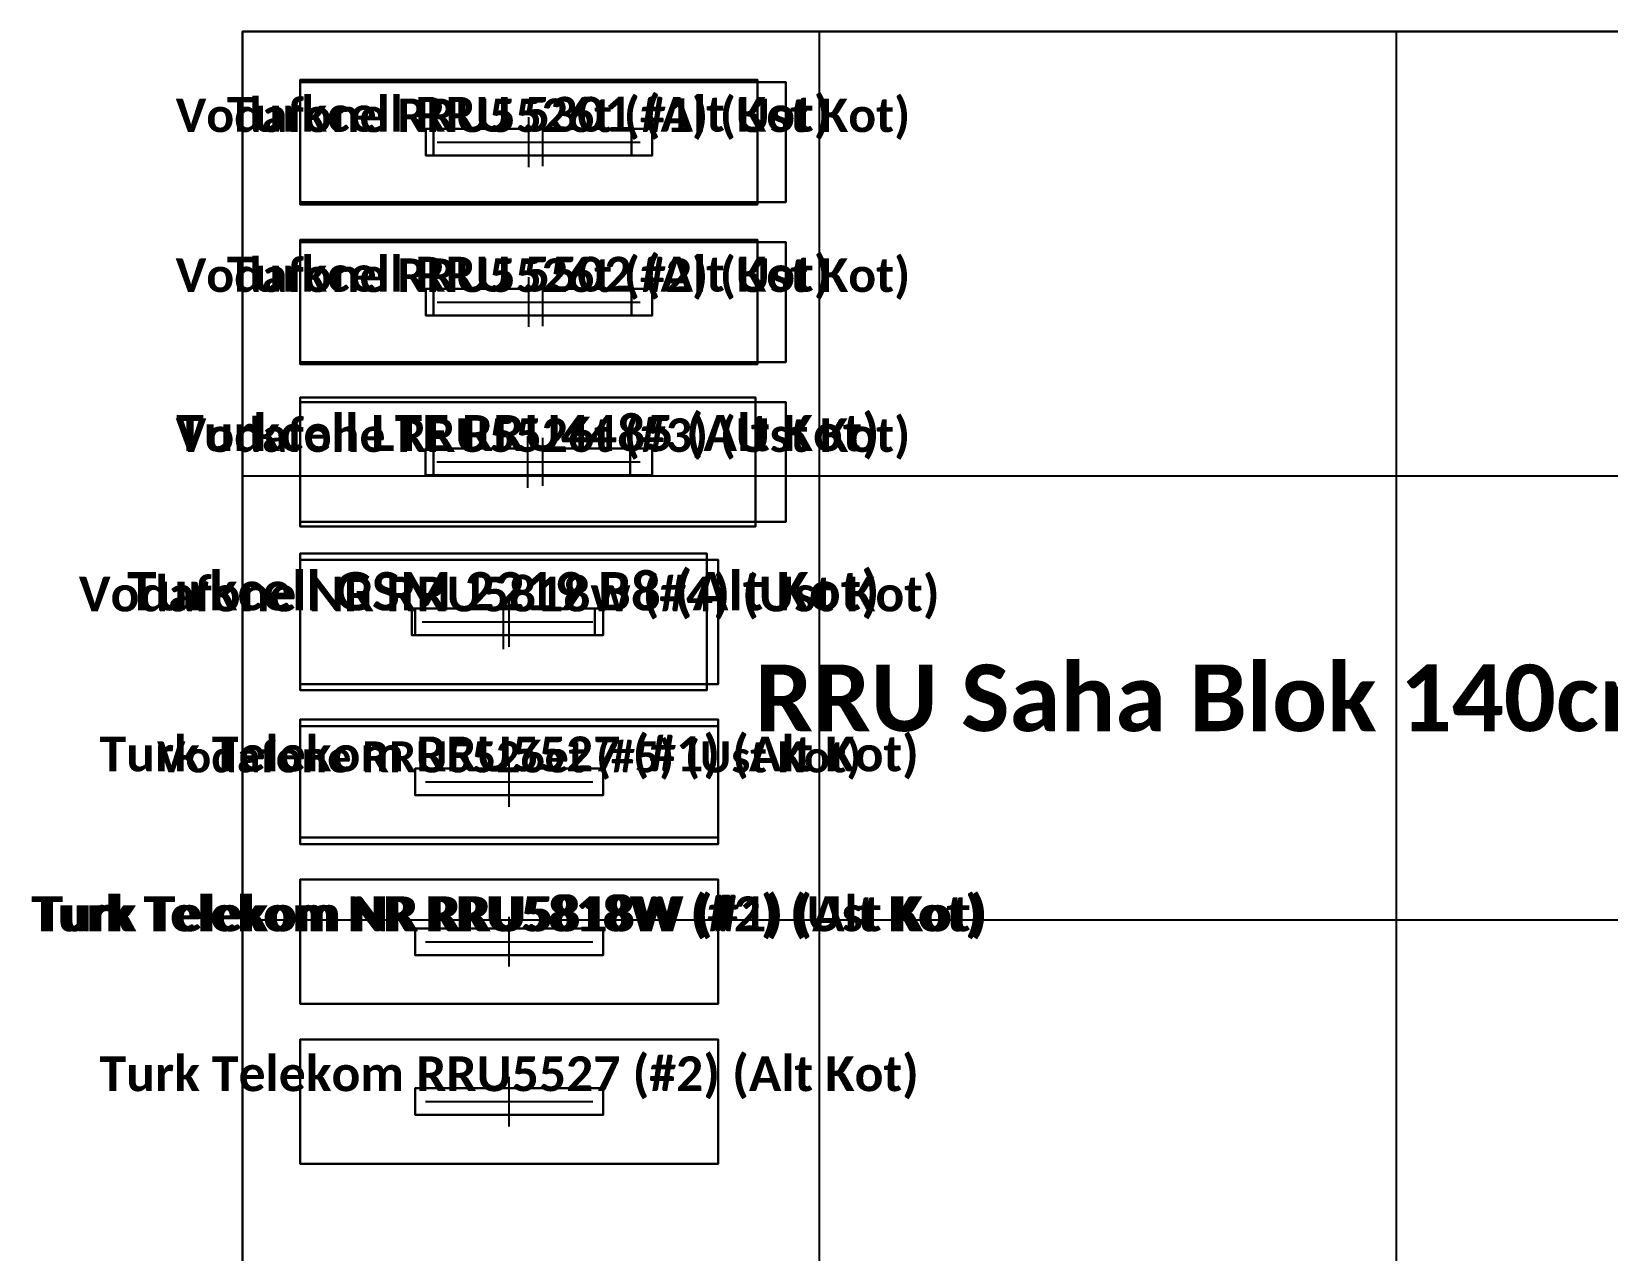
# Model space of a CAD drawing. Header units: millimetres. Extents: x -2250 to 1300, y -700 to 2100.
# Drawn here: x -2250 to -475, y 728 to 2100 of the extents above; entities that cross this region are included whole.
import ezdxf
from ezdxf.enums import TextEntityAlignment as Align

# ---------------------------------------------------------------- set-up
doc = ezdxf.new("R2010")
doc.units = ezdxf.units.MM
for name, color, linetype in [('BLOK_OZEL_PLATFORM', 140, 'CONTINUOUS'), ('EKP_TURK_TELEKOM_RRU', 4, 'CONTINUOUS'), ('EKP_TURKCELL_RRU', 5, 'CONTINUOUS'), ('EKP_VODAFONE_RRU', 1, 'CONTINUOUS')]:
    doc.layers.add(name, color=color, linetype=linetype)
doc.styles.get("Standard").update_dxf_attribs({"font": 'calibrib.ttf'})

msp = doc.modelspace()

# ---------------------------------------------------------------- linework, layer by layer
at = {"layer": 'BLOK_OZEL_PLATFORM'}
for p, q in [((587.5, 2100, -688), (-2012.5, 2100, -688)), ((-2012.5, 2100, -688), (-2012.5, 600, -688)), ((587.5, 2100, 1216), (-2012.5, 2100, 1216)), ((-2012.5, 2100, 1216), (-2012.5, 600, 1216)), ((-2012.5, 2100, -688), (-2012.5, 2100, 1216)), ((-1362.5, 600, 1216), (-1362.5, 2100, 1216)), ((-712.5, 600, 1216), (-712.5, 2100, 1216)), ((-2012.5, 1600, 1216), (587.5, 1600, 1216)), ((-2012.5, 1100, 1216), (587.5, 1100, 1216))]:
    msp.add_line(p, q, dxfattribs=at)
for points in [[(-2012.5, 600, -688), (587.5, 600, -688), (587.5, 2100, -688), (-2012.5, 2100, -688)], [(-2012.5, 600, 1216), (587.5, 600, 1216), (587.5, 2100, 1216), (-2012.5, 2100, 1216)], [(-2012.5, 2100, -688), (587.5, 2100, -688), (587.5, 2100, 1216), (-2012.5, 2100, 1216)], [(-2012.5, 600, -688), (-2012.5, 2100, -688), (-2012.5, 2100, 1216), (-2012.5, 600, 1216)]]:
    msp.add_3dface(points, dxfattribs=at)
at = {"layer": 'EKP_TURK_TELEKOM_RRU'}
for p, q in [((-1476.5, 1325.5, 510), (-1947.5, 1325.5, 510)), ((-1947.5, 1325.5, 510), (-1947.5, 1185.5, 510)), ((-1476.5, 1325.5, 1020), (-1947.5, 1325.5, 1020)), ((-1947.5, 1325.5, 1020), (-1947.5, 1185.5, 1020)), ((-1947.5, 1325.5, 510), (-1947.5, 1325.5, 1020)), ((-1476.5, 1185.5, 510), (-1476.5, 1325.5, 510)), ((-1476.5, 1185.5, 1020), (-1476.5, 1325.5, 1020)), ((-1476.5, 1325.5, 510), (-1476.5, 1325.5, 1020)), ((-1712, 1227.5, 1020), (-1712, 1283.5, 1020)), ((-1606, 1270.5, 1020), (-1818, 1270.5, 1020)), ((-1818, 1270.5, 1020), (-1818, 1240.5, 1020)), ((-1606, 1270.5, 1050), (-1818, 1270.5, 1050)), ((-1818, 1270.5, 1050), (-1818, 1240.5, 1050)), ((-1818, 1270.5, 1020), (-1818, 1270.5, 1050)), ((-1606, 1240.5, 1020), (-1606, 1270.5, 1020)), ((-1606, 1240.5, 1050), (-1606, 1270.5, 1050)), ((-1606, 1270.5, 1020), (-1606, 1270.5, 1050)), ((-1806.2, 1255.5, 1020), (-1617.8, 1255.5, 1020)), ((-1818, 1240.5, 1020), (-1606, 1240.5, 1020)), ((-1818, 1240.5, 1050), (-1606, 1240.5, 1050)), ((-1818, 1240.5, 1020), (-1818, 1240.5, 1050)), ((-1606, 1240.5, 1020), (-1606, 1240.5, 1050)), ((-1947.5, 1185.5, 510), (-1476.5, 1185.5, 510)), ((-1947.5, 1185.5, 1020), (-1476.5, 1185.5, 1020)), ((-1947.5, 1185.5, 510), (-1947.5, 1185.5, 1020)), ((-1476.5, 1185.5, 510), (-1476.5, 1185.5, 1020)), ((-1476.5, 1145.5, 510), (-1947.5, 1145.5, 510)), ((-1947.5, 1145.5, 510), (-1947.5, 1005.5, 510)), ((-1476.5, 1145.5, 1020), (-1947.5, 1145.5, 1020)), ((-1947.5, 1145.5, 1020), (-1947.5, 1005.5, 1020)), ((-1947.5, 1145.5, 510), (-1947.5, 1145.5, 1020)), ((-1476.5, 1145.5, 1210), (-1947.5, 1145.5, 1210)), ((-1947.5, 1145.5, 1210), (-1947.5, 1005.5, 1210)), ((-1476.5, 1145.5, 1720), (-1947.5, 1145.5, 1720)), ((-1947.5, 1145.5, 1720), (-1947.5, 1005.5, 1720)), ((-1947.5, 1145.5, 1210), (-1947.5, 1145.5, 1720)), ((-1476.5, 1005.5, 510), (-1476.5, 1145.5, 510)), ((-1476.5, 1005.5, 1020), (-1476.5, 1145.5, 1020)), ((-1476.5, 1145.5, 510), (-1476.5, 1145.5, 1020)), ((-1476.5, 1005.5, 1210), (-1476.5, 1145.5, 1210)), ((-1476.5, 1005.5, 1720), (-1476.5, 1145.5, 1720)), ((-1476.5, 1145.5, 1210), (-1476.5, 1145.5, 1720)), ((-1712, 1047.5, 1020), (-1712, 1103.5, 1020)), ((-1712, 1047.5, 1720), (-1712, 1103.5, 1720)), ((-1606, 1090.5, 1020), (-1818, 1090.5, 1020)), ((-1818, 1090.5, 1020), (-1818, 1060.5, 1020)), ((-1606, 1090.5, 1050), (-1818, 1090.5, 1050)), ((-1818, 1090.5, 1050), (-1818, 1060.5, 1050)), ((-1818, 1090.5, 1020), (-1818, 1090.5, 1050)), ((-1606, 1090.5, 1720), (-1818, 1090.5, 1720)), ((-1818, 1090.5, 1720), (-1818, 1060.5, 1720)), ((-1606, 1090.5, 1750), (-1818, 1090.5, 1750)), ((-1818, 1090.5, 1750), (-1818, 1060.5, 1750)), ((-1818, 1090.5, 1720), (-1818, 1090.5, 1750)), ((-1606, 1060.5, 1020), (-1606, 1090.5, 1020)), ((-1606, 1060.5, 1050), (-1606, 1090.5, 1050)), ((-1606, 1090.5, 1020), (-1606, 1090.5, 1050)), ((-1606, 1060.5, 1720), (-1606, 1090.5, 1720)), ((-1606, 1060.5, 1750), (-1606, 1090.5, 1750)), ((-1606, 1090.5, 1720), (-1606, 1090.5, 1750)), ((-1806.2, 1075.5, 1020), (-1617.8, 1075.5, 1020)), ((-1806.2, 1075.5, 1720), (-1617.8, 1075.5, 1720)), ((-1818, 1060.5, 1020), (-1606, 1060.5, 1020)), ((-1818, 1060.5, 1050), (-1606, 1060.5, 1050)), ((-1818, 1060.5, 1020), (-1818, 1060.5, 1050)), ((-1818, 1060.5, 1720), (-1606, 1060.5, 1720)), ((-1818, 1060.5, 1750), (-1606, 1060.5, 1750)), ((-1818, 1060.5, 1720), (-1818, 1060.5, 1750)), ((-1606, 1060.5, 1020), (-1606, 1060.5, 1050)), ((-1606, 1060.5, 1720), (-1606, 1060.5, 1750)), ((-1947.5, 1005.5, 510), (-1476.5, 1005.5, 510)), ((-1947.5, 1005.5, 1020), (-1476.5, 1005.5, 1020)), ((-1947.5, 1005.5, 510), (-1947.5, 1005.5, 1020)), ((-1947.5, 1005.5, 1210), (-1476.5, 1005.5, 1210)), ((-1947.5, 1005.5, 1720), (-1476.5, 1005.5, 1720)), ((-1947.5, 1005.5, 1210), (-1947.5, 1005.5, 1720)), ((-1476.5, 1005.5, 510), (-1476.5, 1005.5, 1020)), ((-1476.5, 1005.5, 1210), (-1476.5, 1005.5, 1720)), ((-1476.5, 965.5, 510), (-1947.5, 965.5, 510)), ((-1947.5, 965.5, 510), (-1947.5, 825.5, 510)), ((-1476.5, 965.5, 1020), (-1947.5, 965.5, 1020)), ((-1947.5, 965.5, 1020), (-1947.5, 825.5, 1020)), ((-1947.5, 965.5, 510), (-1947.5, 965.5, 1020)), ((-1476.5, 825.5, 510), (-1476.5, 965.5, 510)), ((-1476.5, 825.5, 1020), (-1476.5, 965.5, 1020)), ((-1476.5, 965.5, 510), (-1476.5, 965.5, 1020)), ((-1712, 867.5, 1020), (-1712, 923.5, 1020)), ((-1606, 910.5, 1020), (-1818, 910.5, 1020)), ((-1818, 910.5, 1020), (-1818, 880.5, 1020)), ((-1606, 910.5, 1050), (-1818, 910.5, 1050)), ((-1818, 910.5, 1050), (-1818, 880.5, 1050)), ((-1818, 910.5, 1020), (-1818, 910.5, 1050)), ((-1606, 880.5, 1020), (-1606, 910.5, 1020)), ((-1606, 880.5, 1050), (-1606, 910.5, 1050)), ((-1606, 910.5, 1020), (-1606, 910.5, 1050)), ((-1806.2, 895.5, 1020), (-1617.8, 895.5, 1020)), ((-1818, 880.5, 1020), (-1606, 880.5, 1020)), ((-1818, 880.5, 1050), (-1606, 880.5, 1050)), ((-1818, 880.5, 1020), (-1818, 880.5, 1050)), ((-1606, 880.5, 1020), (-1606, 880.5, 1050)), ((-1947.5, 825.5, 510), (-1476.5, 825.5, 510)), ((-1947.5, 825.5, 1020), (-1476.5, 825.5, 1020)), ((-1947.5, 825.5, 510), (-1947.5, 825.5, 1020)), ((-1476.5, 825.5, 510), (-1476.5, 825.5, 1020))]:
    msp.add_line(p, q, dxfattribs=at)
for points in [[(-1947.5, 1185.5, 510), (-1476.5, 1185.5, 510), (-1476.5, 1325.5, 510), (-1947.5, 1325.5, 510)], [(-1947.5, 1185.5, 1020), (-1476.5, 1185.5, 1020), (-1476.5, 1325.5, 1020), (-1947.5, 1325.5, 1020)], [(-1947.5, 1325.5, 510), (-1476.5, 1325.5, 510), (-1476.5, 1325.5, 1020), (-1947.5, 1325.5, 1020)], [(-1947.5, 1185.5, 510), (-1947.5, 1325.5, 510), (-1947.5, 1325.5, 1020), (-1947.5, 1185.5, 1020)], [(-1476.5, 1185.5, 510), (-1476.5, 1325.5, 510), (-1476.5, 1325.5, 1020), (-1476.5, 1185.5, 1020)], [(-1818, 1240.5, 1020), (-1606, 1240.5, 1020), (-1606, 1270.5, 1020), (-1818, 1270.5, 1020)], [(-1818, 1240.5, 1050), (-1606, 1240.5, 1050), (-1606, 1270.5, 1050), (-1818, 1270.5, 1050)], [(-1818, 1270.5, 1020), (-1606, 1270.5, 1020), (-1606, 1270.5, 1050), (-1818, 1270.5, 1050)], [(-1818, 1240.5, 1020), (-1818, 1270.5, 1020), (-1818, 1270.5, 1050), (-1818, 1240.5, 1050)], [(-1606, 1240.5, 1020), (-1606, 1270.5, 1020), (-1606, 1270.5, 1050), (-1606, 1240.5, 1050)], [(-1818, 1240.5, 1020), (-1606, 1240.5, 1020), (-1606, 1240.5, 1050), (-1818, 1240.5, 1050)], [(-1947.5, 1185.5, 510), (-1476.5, 1185.5, 510), (-1476.5, 1185.5, 1020), (-1947.5, 1185.5, 1020)], [(-1947.5, 1005.5, 510), (-1476.5, 1005.5, 510), (-1476.5, 1145.5, 510), (-1947.5, 1145.5, 510)], [(-1947.5, 1005.5, 1020), (-1476.5, 1005.5, 1020), (-1476.5, 1145.5, 1020), (-1947.5, 1145.5, 1020)], [(-1947.5, 1145.5, 510), (-1476.5, 1145.5, 510), (-1476.5, 1145.5, 1020), (-1947.5, 1145.5, 1020)], [(-1947.5, 1005.5, 510), (-1947.5, 1145.5, 510), (-1947.5, 1145.5, 1020), (-1947.5, 1005.5, 1020)], [(-1947.5, 1005.5, 1210), (-1476.5, 1005.5, 1210), (-1476.5, 1145.5, 1210), (-1947.5, 1145.5, 1210)], [(-1947.5, 1005.5, 1720), (-1476.5, 1005.5, 1720), (-1476.5, 1145.5, 1720), (-1947.5, 1145.5, 1720)], [(-1947.5, 1145.5, 1210), (-1476.5, 1145.5, 1210), (-1476.5, 1145.5, 1720), (-1947.5, 1145.5, 1720)], [(-1947.5, 1005.5, 1210), (-1947.5, 1145.5, 1210), (-1947.5, 1145.5, 1720), (-1947.5, 1005.5, 1720)], [(-1476.5, 1005.5, 510), (-1476.5, 1145.5, 510), (-1476.5, 1145.5, 1020), (-1476.5, 1005.5, 1020)], [(-1476.5, 1005.5, 1210), (-1476.5, 1145.5, 1210), (-1476.5, 1145.5, 1720), (-1476.5, 1005.5, 1720)], [(-1818, 1060.5, 1020), (-1606, 1060.5, 1020), (-1606, 1090.5, 1020), (-1818, 1090.5, 1020)], [(-1818, 1060.5, 1050), (-1606, 1060.5, 1050), (-1606, 1090.5, 1050), (-1818, 1090.5, 1050)], [(-1818, 1090.5, 1020), (-1606, 1090.5, 1020), (-1606, 1090.5, 1050), (-1818, 1090.5, 1050)], [(-1818, 1060.5, 1020), (-1818, 1090.5, 1020), (-1818, 1090.5, 1050), (-1818, 1060.5, 1050)], [(-1818, 1060.5, 1720), (-1606, 1060.5, 1720), (-1606, 1090.5, 1720), (-1818, 1090.5, 1720)], [(-1818, 1060.5, 1750), (-1606, 1060.5, 1750), (-1606, 1090.5, 1750), (-1818, 1090.5, 1750)], [(-1818, 1090.5, 1720), (-1606, 1090.5, 1720), (-1606, 1090.5, 1750), (-1818, 1090.5, 1750)], [(-1818, 1060.5, 1720), (-1818, 1090.5, 1720), (-1818, 1090.5, 1750), (-1818, 1060.5, 1750)], [(-1606, 1060.5, 1020), (-1606, 1090.5, 1020), (-1606, 1090.5, 1050), (-1606, 1060.5, 1050)], [(-1606, 1060.5, 1720), (-1606, 1090.5, 1720), (-1606, 1090.5, 1750), (-1606, 1060.5, 1750)], [(-1818, 1060.5, 1020), (-1606, 1060.5, 1020), (-1606, 1060.5, 1050), (-1818, 1060.5, 1050)], [(-1818, 1060.5, 1720), (-1606, 1060.5, 1720), (-1606, 1060.5, 1750), (-1818, 1060.5, 1750)], [(-1947.5, 1005.5, 510), (-1476.5, 1005.5, 510), (-1476.5, 1005.5, 1020), (-1947.5, 1005.5, 1020)], [(-1947.5, 1005.5, 1210), (-1476.5, 1005.5, 1210), (-1476.5, 1005.5, 1720), (-1947.5, 1005.5, 1720)], [(-1947.5, 825.5, 510), (-1476.5, 825.5, 510), (-1476.5, 965.5, 510), (-1947.5, 965.5, 510)], [(-1947.5, 825.5, 1020), (-1476.5, 825.5, 1020), (-1476.5, 965.5, 1020), (-1947.5, 965.5, 1020)], [(-1947.5, 965.5, 510), (-1476.5, 965.5, 510), (-1476.5, 965.5, 1020), (-1947.5, 965.5, 1020)], [(-1947.5, 825.5, 510), (-1947.5, 965.5, 510), (-1947.5, 965.5, 1020), (-1947.5, 825.5, 1020)], [(-1476.5, 825.5, 510), (-1476.5, 965.5, 510), (-1476.5, 965.5, 1020), (-1476.5, 825.5, 1020)], [(-1818, 880.5, 1020), (-1606, 880.5, 1020), (-1606, 910.5, 1020), (-1818, 910.5, 1020)], [(-1818, 880.5, 1050), (-1606, 880.5, 1050), (-1606, 910.5, 1050), (-1818, 910.5, 1050)], [(-1818, 910.5, 1020), (-1606, 910.5, 1020), (-1606, 910.5, 1050), (-1818, 910.5, 1050)], [(-1818, 880.5, 1020), (-1818, 910.5, 1020), (-1818, 910.5, 1050), (-1818, 880.5, 1050)], [(-1606, 880.5, 1020), (-1606, 910.5, 1020), (-1606, 910.5, 1050), (-1606, 880.5, 1050)], [(-1818, 880.5, 1020), (-1606, 880.5, 1020), (-1606, 880.5, 1050), (-1818, 880.5, 1050)], [(-1947.5, 825.5, 510), (-1476.5, 825.5, 510), (-1476.5, 825.5, 1020), (-1947.5, 825.5, 1020)]]:
    msp.add_3dface(points, dxfattribs=at)
at = {"layer": 'EKP_TURKCELL_RRU'}
for p, q in [((-1432.5, 2045.5, 510), (-1947.5, 2045.5, 510)), ((-1947.5, 2045.5, 510), (-1947.5, 1905.5, 510)), ((-1432.5, 2045.5, 1020), (-1947.5, 2045.5, 1020)), ((-1947.5, 2045.5, 1020), (-1947.5, 1905.5, 1020)), ((-1947.5, 2045.5, 510), (-1947.5, 2045.5, 1020)), ((-1432.5, 1905.5, 510), (-1432.5, 2045.5, 510)), ((-1432.5, 1905.5, 1020), (-1432.5, 2045.5, 1020)), ((-1432.5, 2045.5, 510), (-1432.5, 2045.5, 1020)), ((-1574.1, 1990.5, 1020), (-1805.9, 1990.5, 1020)), ((-1805.9, 1990.5, 1020), (-1805.9, 1960.5, 1020)), ((-1574.1, 1990.5, 1050), (-1805.9, 1990.5, 1050)), ((-1805.9, 1990.5, 1050), (-1805.9, 1960.5, 1050)), ((-1805.9, 1990.5, 1020), (-1805.9, 1990.5, 1050)), ((-1690, 1947.5, 1020), (-1690, 2003.5, 1020)), ((-1574.1, 1960.5, 1020), (-1574.1, 1990.5, 1020)), ((-1574.1, 1960.5, 1050), (-1574.1, 1990.5, 1050)), ((-1574.1, 1990.5, 1020), (-1574.1, 1990.5, 1050)), ((-1793, 1975.5, 1020), (-1587, 1975.5, 1020)), ((-1805.9, 1960.5, 1020), (-1574.1, 1960.5, 1020)), ((-1805.9, 1960.5, 1050), (-1574.1, 1960.5, 1050)), ((-1805.9, 1960.5, 1020), (-1805.9, 1960.5, 1050)), ((-1574.1, 1960.5, 1020), (-1574.1, 1960.5, 1050)), ((-1947.5, 1905.5, 510), (-1432.5, 1905.5, 510)), ((-1947.5, 1905.5, 1020), (-1432.5, 1905.5, 1020)), ((-1947.5, 1905.5, 510), (-1947.5, 1905.5, 1020)), ((-1432.5, 1905.5, 510), (-1432.5, 1905.5, 1020)), ((-1432.5, 1865.5, 510), (-1947.5, 1865.5, 510)), ((-1947.5, 1865.5, 510), (-1947.5, 1725.5, 510)), ((-1432.5, 1865.5, 1020), (-1947.5, 1865.5, 1020)), ((-1947.5, 1865.5, 1020), (-1947.5, 1725.5, 1020)), ((-1947.5, 1865.5, 510), (-1947.5, 1865.5, 1020)), ((-1432.5, 1725.5, 510), (-1432.5, 1865.5, 510)), ((-1432.5, 1725.5, 1020), (-1432.5, 1865.5, 1020)), ((-1432.5, 1865.5, 510), (-1432.5, 1865.5, 1020)), ((-1690, 1767.5, 1020), (-1690, 1823.5, 1020)), ((-1574.1, 1810.5, 1020), (-1805.9, 1810.5, 1020)), ((-1805.9, 1810.5, 1020), (-1805.9, 1780.5, 1020)), ((-1574.1, 1810.5, 1050), (-1805.9, 1810.5, 1050)), ((-1805.9, 1810.5, 1050), (-1805.9, 1780.5, 1050)), ((-1805.9, 1810.5, 1020), (-1805.9, 1810.5, 1050)), ((-1793, 1795.5, 1020), (-1587, 1795.5, 1020)), ((-1574.1, 1780.5, 1020), (-1574.1, 1810.5, 1020)), ((-1574.1, 1780.5, 1050), (-1574.1, 1810.5, 1050)), ((-1574.1, 1810.5, 1020), (-1574.1, 1810.5, 1050)), ((-1805.9, 1780.5, 1020), (-1574.1, 1780.5, 1020)), ((-1805.9, 1780.5, 1050), (-1574.1, 1780.5, 1050)), ((-1805.9, 1780.5, 1020), (-1805.9, 1780.5, 1050)), ((-1574.1, 1780.5, 1020), (-1574.1, 1780.5, 1050)), ((-1947.5, 1725.5, 510), (-1432.5, 1725.5, 510)), ((-1947.5, 1725.5, 1020), (-1432.5, 1725.5, 1020)), ((-1947.5, 1725.5, 510), (-1947.5, 1725.5, 1020)), ((-1432.5, 1725.5, 510), (-1432.5, 1725.5, 1020)), ((-1434.5, 1688, 483.5), (-1947.5, 1688, 483.5)), ((-1947.5, 1688, 483.5), (-1947.5, 1543, 483.5)), ((-1434.5, 1688, 1046.5), (-1947.5, 1688, 1046.5)), ((-1947.5, 1688, 1046.5), (-1947.5, 1543, 1046.5)), ((-1947.5, 1688, 483.5), (-1947.5, 1688, 1046.5)), ((-1434.5, 1543, 483.5), (-1434.5, 1688, 483.5)), ((-1434.5, 1543, 1046.5), (-1434.5, 1688, 1046.5)), ((-1434.5, 1688, 483.5), (-1434.5, 1688, 1046.5)), ((-1691, 1586.5, 1046.5), (-1691, 1644.5, 1046.5)), ((-1575.6, 1630.5, 1046.5), (-1806.4, 1630.5, 1046.5)), ((-1806.4, 1630.5, 1046.5), (-1806.4, 1600.5, 1046.5)), ((-1575.6, 1630.5, 1076.5), (-1806.4, 1630.5, 1076.5)), ((-1806.4, 1630.5, 1076.5), (-1806.4, 1600.5, 1076.5)), ((-1806.4, 1630.5, 1046.5), (-1806.4, 1630.5, 1076.5)), ((-1793.6, 1615.5, 1046.5), (-1588.4, 1615.5, 1046.5)), ((-1575.6, 1600.5, 1046.5), (-1575.6, 1630.5, 1046.5)), ((-1575.6, 1600.5, 1076.5), (-1575.6, 1630.5, 1076.5)), ((-1575.6, 1630.5, 1046.5), (-1575.6, 1630.5, 1076.5)), ((-1806.4, 1600.5, 1046.5), (-1575.6, 1600.5, 1046.5)), ((-1806.4, 1600.5, 1076.5), (-1575.6, 1600.5, 1076.5)), ((-1806.4, 1600.5, 1046.5), (-1806.4, 1600.5, 1076.5)), ((-1575.6, 1600.5, 1046.5), (-1575.6, 1600.5, 1076.5)), ((-1947.5, 1543, 483.5), (-1434.5, 1543, 483.5)), ((-1947.5, 1543, 1046.5), (-1434.5, 1543, 1046.5)), ((-1947.5, 1543, 483.5), (-1947.5, 1543, 1046.5)), ((-1434.5, 1543, 483.5), (-1434.5, 1543, 1046.5)), ((-1489.5, 1512.5, 517), (-1947.5, 1512.5, 517)), ((-1947.5, 1512.5, 517), (-1947.5, 1358.5, 517)), ((-1489.5, 1512.5, 1013), (-1947.5, 1512.5, 1013)), ((-1947.5, 1512.5, 1013), (-1947.5, 1358.5, 1013)), ((-1947.5, 1512.5, 517), (-1947.5, 1512.5, 1013)), ((-1489.5, 1358.5, 517), (-1489.5, 1512.5, 517)), ((-1489.5, 1358.5, 1013), (-1489.5, 1512.5, 1013)), ((-1489.5, 1512.5, 517), (-1489.5, 1512.5, 1013)), ((-1718.5, 1404.7, 1013), (-1718.5, 1466.3, 1013)), ((-1615.5, 1450.5, 1013), (-1821.6, 1450.5, 1013)), ((-1821.6, 1450.5, 1013), (-1821.6, 1420.5, 1013)), ((-1615.5, 1450.5, 1043), (-1821.6, 1450.5, 1043)), ((-1821.6, 1450.5, 1043), (-1821.6, 1420.5, 1043)), ((-1821.6, 1450.5, 1013), (-1821.6, 1450.5, 1043)), ((-1615.5, 1420.5, 1013), (-1615.5, 1450.5, 1013)), ((-1615.5, 1420.5, 1043), (-1615.5, 1450.5, 1043)), ((-1615.5, 1450.5, 1013), (-1615.5, 1450.5, 1043)), ((-1821.6, 1420.5, 1013), (-1615.5, 1420.5, 1013)), ((-1821.6, 1420.5, 1043), (-1615.5, 1420.5, 1043)), ((-1821.6, 1420.5, 1013), (-1821.6, 1420.5, 1043)), ((-1810.1, 1435.5, 1013), (-1626.9, 1435.5, 1013)), ((-1615.5, 1420.5, 1013), (-1615.5, 1420.5, 1043)), ((-1947.5, 1358.5, 517), (-1489.5, 1358.5, 517)), ((-1947.5, 1358.5, 1013), (-1489.5, 1358.5, 1013)), ((-1947.5, 1358.5, 517), (-1947.5, 1358.5, 1013)), ((-1489.5, 1358.5, 517), (-1489.5, 1358.5, 1013))]:
    msp.add_line(p, q, dxfattribs=at)
for points in [[(-1947.5, 1905.5, 510), (-1432.5, 1905.5, 510), (-1432.5, 2045.5, 510), (-1947.5, 2045.5, 510)], [(-1947.5, 1905.5, 1020), (-1432.5, 1905.5, 1020), (-1432.5, 2045.5, 1020), (-1947.5, 2045.5, 1020)], [(-1947.5, 2045.5, 510), (-1432.5, 2045.5, 510), (-1432.5, 2045.5, 1020), (-1947.5, 2045.5, 1020)], [(-1947.5, 1905.5, 510), (-1947.5, 2045.5, 510), (-1947.5, 2045.5, 1020), (-1947.5, 1905.5, 1020)], [(-1432.5, 1905.5, 510), (-1432.5, 2045.5, 510), (-1432.5, 2045.5, 1020), (-1432.5, 1905.5, 1020)], [(-1805.9, 1960.5, 1020), (-1574.1, 1960.5, 1020), (-1574.1, 1990.5, 1020), (-1805.9, 1990.5, 1020)], [(-1805.9, 1960.5, 1050), (-1574.1, 1960.5, 1050), (-1574.1, 1990.5, 1050), (-1805.9, 1990.5, 1050)], [(-1805.9, 1990.5, 1020), (-1574.1, 1990.5, 1020), (-1574.1, 1990.5, 1050), (-1805.9, 1990.5, 1050)], [(-1805.9, 1960.5, 1020), (-1805.9, 1990.5, 1020), (-1805.9, 1990.5, 1050), (-1805.9, 1960.5, 1050)], [(-1574.1, 1960.5, 1020), (-1574.1, 1990.5, 1020), (-1574.1, 1990.5, 1050), (-1574.1, 1960.5, 1050)], [(-1805.9, 1960.5, 1020), (-1574.1, 1960.5, 1020), (-1574.1, 1960.5, 1050), (-1805.9, 1960.5, 1050)], [(-1947.5, 1905.5, 510), (-1432.5, 1905.5, 510), (-1432.5, 1905.5, 1020), (-1947.5, 1905.5, 1020)], [(-1947.5, 1725.5, 510), (-1432.5, 1725.5, 510), (-1432.5, 1865.5, 510), (-1947.5, 1865.5, 510)], [(-1947.5, 1725.5, 1020), (-1432.5, 1725.5, 1020), (-1432.5, 1865.5, 1020), (-1947.5, 1865.5, 1020)], [(-1947.5, 1865.5, 510), (-1432.5, 1865.5, 510), (-1432.5, 1865.5, 1020), (-1947.5, 1865.5, 1020)], [(-1947.5, 1725.5, 510), (-1947.5, 1865.5, 510), (-1947.5, 1865.5, 1020), (-1947.5, 1725.5, 1020)], [(-1432.5, 1725.5, 510), (-1432.5, 1865.5, 510), (-1432.5, 1865.5, 1020), (-1432.5, 1725.5, 1020)], [(-1805.9, 1780.5, 1020), (-1574.1, 1780.5, 1020), (-1574.1, 1810.5, 1020), (-1805.9, 1810.5, 1020)], [(-1805.9, 1780.5, 1050), (-1574.1, 1780.5, 1050), (-1574.1, 1810.5, 1050), (-1805.9, 1810.5, 1050)], [(-1805.9, 1810.5, 1020), (-1574.1, 1810.5, 1020), (-1574.1, 1810.5, 1050), (-1805.9, 1810.5, 1050)], [(-1805.9, 1780.5, 1020), (-1805.9, 1810.5, 1020), (-1805.9, 1810.5, 1050), (-1805.9, 1780.5, 1050)], [(-1574.1, 1780.5, 1020), (-1574.1, 1810.5, 1020), (-1574.1, 1810.5, 1050), (-1574.1, 1780.5, 1050)], [(-1805.9, 1780.5, 1020), (-1574.1, 1780.5, 1020), (-1574.1, 1780.5, 1050), (-1805.9, 1780.5, 1050)], [(-1947.5, 1725.5, 510), (-1432.5, 1725.5, 510), (-1432.5, 1725.5, 1020), (-1947.5, 1725.5, 1020)], [(-1947.5, 1543, 483.5), (-1434.5, 1543, 483.5), (-1434.5, 1688, 483.5), (-1947.5, 1688, 483.5)], [(-1947.5, 1543, 1046.5), (-1434.5, 1543, 1046.5), (-1434.5, 1688, 1046.5), (-1947.5, 1688, 1046.5)], [(-1947.5, 1688, 483.5), (-1434.5, 1688, 483.5), (-1434.5, 1688, 1046.5), (-1947.5, 1688, 1046.5)], [(-1947.5, 1543, 483.5), (-1947.5, 1688, 483.5), (-1947.5, 1688, 1046.5), (-1947.5, 1543, 1046.5)], [(-1434.5, 1543, 483.5), (-1434.5, 1688, 483.5), (-1434.5, 1688, 1046.5), (-1434.5, 1543, 1046.5)], [(-1806.4, 1600.5, 1046.5), (-1575.6, 1600.5, 1046.5), (-1575.6, 1630.5, 1046.5), (-1806.4, 1630.5, 1046.5)], [(-1806.4, 1600.5, 1076.5), (-1575.6, 1600.5, 1076.5), (-1575.6, 1630.5, 1076.5), (-1806.4, 1630.5, 1076.5)], [(-1806.4, 1630.5, 1046.5), (-1575.6, 1630.5, 1046.5), (-1575.6, 1630.5, 1076.5), (-1806.4, 1630.5, 1076.5)], [(-1806.4, 1600.5, 1046.5), (-1806.4, 1630.5, 1046.5), (-1806.4, 1630.5, 1076.5), (-1806.4, 1600.5, 1076.5)], [(-1575.6, 1600.5, 1046.5), (-1575.6, 1630.5, 1046.5), (-1575.6, 1630.5, 1076.5), (-1575.6, 1600.5, 1076.5)], [(-1806.4, 1600.5, 1046.5), (-1575.6, 1600.5, 1046.5), (-1575.6, 1600.5, 1076.5), (-1806.4, 1600.5, 1076.5)], [(-1947.5, 1543, 483.5), (-1434.5, 1543, 483.5), (-1434.5, 1543, 1046.5), (-1947.5, 1543, 1046.5)], [(-1947.5, 1358.5, 517), (-1489.5, 1358.5, 517), (-1489.5, 1512.5, 517), (-1947.5, 1512.5, 517)], [(-1947.5, 1358.5, 1013), (-1489.5, 1358.5, 1013), (-1489.5, 1512.5, 1013), (-1947.5, 1512.5, 1013)], [(-1947.5, 1512.5, 517), (-1489.5, 1512.5, 517), (-1489.5, 1512.5, 1013), (-1947.5, 1512.5, 1013)], [(-1947.5, 1358.5, 517), (-1947.5, 1512.5, 517), (-1947.5, 1512.5, 1013), (-1947.5, 1358.5, 1013)], [(-1489.5, 1358.5, 517), (-1489.5, 1512.5, 517), (-1489.5, 1512.5, 1013), (-1489.5, 1358.5, 1013)], [(-1821.6, 1420.5, 1013), (-1615.5, 1420.5, 1013), (-1615.5, 1450.5, 1013), (-1821.6, 1450.5, 1013)], [(-1821.6, 1420.5, 1043), (-1615.5, 1420.5, 1043), (-1615.5, 1450.5, 1043), (-1821.6, 1450.5, 1043)], [(-1821.6, 1450.5, 1013), (-1615.5, 1450.5, 1013), (-1615.5, 1450.5, 1043), (-1821.6, 1450.5, 1043)], [(-1821.6, 1420.5, 1013), (-1821.6, 1450.5, 1013), (-1821.6, 1450.5, 1043), (-1821.6, 1420.5, 1043)], [(-1615.5, 1420.5, 1013), (-1615.5, 1450.5, 1013), (-1615.5, 1450.5, 1043), (-1615.5, 1420.5, 1043)], [(-1821.6, 1420.5, 1013), (-1615.5, 1420.5, 1013), (-1615.5, 1420.5, 1043), (-1821.6, 1420.5, 1043)], [(-1947.5, 1358.5, 517), (-1489.5, 1358.5, 517), (-1489.5, 1358.5, 1013), (-1947.5, 1358.5, 1013)]]:
    msp.add_3dface(points, dxfattribs=at)
at = {"layer": 'EKP_VODAFONE_RRU'}
for p, q in [((-1400.5, 2043, 1210), (-1947.5, 2043, 1210)), ((-1947.5, 2043, 1210), (-1947.5, 1908, 1210)), ((-1400.5, 2043, 1720), (-1947.5, 2043, 1720)), ((-1947.5, 2043, 1720), (-1947.5, 1908, 1720)), ((-1947.5, 2043, 1210), (-1947.5, 2043, 1720)), ((-1400.5, 1908, 1210), (-1400.5, 2043, 1210)), ((-1400.5, 1908, 1720), (-1400.5, 2043, 1720)), ((-1400.5, 2043, 1210), (-1400.5, 2043, 1720)), ((-1550.9, 1990.5, 1720), (-1797.1, 1990.5, 1720)), ((-1797.1, 1990.5, 1720), (-1797.1, 1960.5, 1720)), ((-1550.9, 1990.5, 1750), (-1797.1, 1990.5, 1750)), ((-1797.1, 1990.5, 1750), (-1797.1, 1960.5, 1750)), ((-1797.1, 1990.5, 1720), (-1797.1, 1990.5, 1750)), ((-1674, 1948.5, 1720), (-1674, 2002.5, 1720)), ((-1550.9, 1960.5, 1720), (-1550.9, 1990.5, 1720)), ((-1550.9, 1960.5, 1750), (-1550.9, 1990.5, 1750)), ((-1550.9, 1990.5, 1720), (-1550.9, 1990.5, 1750)), ((-1783.4, 1975.5, 1720), (-1564.6, 1975.5, 1720)), ((-1797.1, 1960.5, 1720), (-1550.9, 1960.5, 1720)), ((-1797.1, 1960.5, 1750), (-1550.9, 1960.5, 1750)), ((-1797.1, 1960.5, 1720), (-1797.1, 1960.5, 1750)), ((-1550.9, 1960.5, 1720), (-1550.9, 1960.5, 1750)), ((-1947.5, 1908, 1210), (-1400.5, 1908, 1210)), ((-1947.5, 1908, 1720), (-1400.5, 1908, 1720)), ((-1947.5, 1908, 1210), (-1947.5, 1908, 1720)), ((-1400.5, 1908, 1210), (-1400.5, 1908, 1720)), ((-1400.5, 1863, 1210), (-1947.5, 1863, 1210)), ((-1947.5, 1863, 1210), (-1947.5, 1728, 1210)), ((-1400.5, 1863, 1720), (-1947.5, 1863, 1720)), ((-1947.5, 1863, 1720), (-1947.5, 1728, 1720)), ((-1947.5, 1863, 1210), (-1947.5, 1863, 1720)), ((-1400.5, 1728, 1210), (-1400.5, 1863, 1210)), ((-1400.5, 1728, 1720), (-1400.5, 1863, 1720)), ((-1400.5, 1863, 1210), (-1400.5, 1863, 1720)), ((-1674, 1768.5, 1720), (-1674, 1822.5, 1720)), ((-1550.9, 1810.5, 1720), (-1797.1, 1810.5, 1720)), ((-1797.1, 1810.5, 1720), (-1797.1, 1780.5, 1720)), ((-1550.9, 1810.5, 1750), (-1797.1, 1810.5, 1750)), ((-1797.1, 1810.5, 1750), (-1797.1, 1780.5, 1750)), ((-1797.1, 1810.5, 1720), (-1797.1, 1810.5, 1750)), ((-1783.4, 1795.5, 1720), (-1564.6, 1795.5, 1720)), ((-1550.9, 1780.5, 1720), (-1550.9, 1810.5, 1720)), ((-1550.9, 1780.5, 1750), (-1550.9, 1810.5, 1750)), ((-1550.9, 1810.5, 1720), (-1550.9, 1810.5, 1750)), ((-1797.1, 1780.5, 1720), (-1550.9, 1780.5, 1720)), ((-1797.1, 1780.5, 1750), (-1550.9, 1780.5, 1750)), ((-1797.1, 1780.5, 1720), (-1797.1, 1780.5, 1750)), ((-1550.9, 1780.5, 1720), (-1550.9, 1780.5, 1750)), ((-1947.5, 1728, 1210), (-1400.5, 1728, 1210)), ((-1947.5, 1728, 1720), (-1400.5, 1728, 1720)), ((-1947.5, 1728, 1210), (-1947.5, 1728, 1720)), ((-1400.5, 1728, 1210), (-1400.5, 1728, 1720)), ((-1400.5, 1683, 1210), (-1947.5, 1683, 1210)), ((-1947.5, 1683, 1210), (-1947.5, 1548, 1210)), ((-1400.5, 1683, 1720), (-1947.5, 1683, 1720)), ((-1947.5, 1683, 1720), (-1947.5, 1548, 1720)), ((-1947.5, 1683, 1210), (-1947.5, 1683, 1720)), ((-1400.5, 1548, 1210), (-1400.5, 1683, 1210)), ((-1400.5, 1548, 1720), (-1400.5, 1683, 1720)), ((-1400.5, 1683, 1210), (-1400.5, 1683, 1720)), ((-1674, 1588.5, 1720), (-1674, 1642.5, 1720)), ((-1550.9, 1630.5, 1720), (-1797.1, 1630.5, 1720)), ((-1797.1, 1630.5, 1720), (-1797.1, 1600.5, 1720)), ((-1550.9, 1630.5, 1750), (-1797.1, 1630.5, 1750)), ((-1797.1, 1630.5, 1750), (-1797.1, 1600.5, 1750)), ((-1797.1, 1630.5, 1720), (-1797.1, 1630.5, 1750)), ((-1783.4, 1615.5, 1720), (-1564.6, 1615.5, 1720)), ((-1550.9, 1600.5, 1720), (-1550.9, 1630.5, 1720)), ((-1550.9, 1600.5, 1750), (-1550.9, 1630.5, 1750)), ((-1550.9, 1630.5, 1720), (-1550.9, 1630.5, 1750)), ((-1797.1, 1600.5, 1720), (-1550.9, 1600.5, 1720)), ((-1797.1, 1600.5, 1750), (-1550.9, 1600.5, 1750)), ((-1797.1, 1600.5, 1720), (-1797.1, 1600.5, 1750)), ((-1550.9, 1600.5, 1720), (-1550.9, 1600.5, 1750)), ((-1947.5, 1548, 1210), (-1400.5, 1548, 1210)), ((-1947.5, 1548, 1720), (-1400.5, 1548, 1720)), ((-1947.5, 1548, 1210), (-1947.5, 1548, 1720)), ((-1400.5, 1548, 1210), (-1400.5, 1548, 1720)), ((-1476.5, 1505.5, 1210), (-1947.5, 1505.5, 1210)), ((-1947.5, 1505.5, 1210), (-1947.5, 1365.5, 1210)), ((-1476.5, 1505.5, 1720), (-1947.5, 1505.5, 1720)), ((-1947.5, 1505.5, 1720), (-1947.5, 1365.5, 1720)), ((-1947.5, 1505.5, 1210), (-1947.5, 1505.5, 1720)), ((-1476.5, 1365.5, 1210), (-1476.5, 1505.5, 1210)), ((-1476.5, 1365.5, 1720), (-1476.5, 1505.5, 1720)), ((-1476.5, 1505.5, 1210), (-1476.5, 1505.5, 1720)), ((-1712, 1407.5, 1720), (-1712, 1463.5, 1720)), ((-1606, 1450.5, 1720), (-1818, 1450.5, 1720)), ((-1818, 1450.5, 1720), (-1818, 1420.5, 1720)), ((-1606, 1450.5, 1750), (-1818, 1450.5, 1750)), ((-1818, 1450.5, 1750), (-1818, 1420.5, 1750)), ((-1818, 1450.5, 1720), (-1818, 1450.5, 1750)), ((-1606, 1420.5, 1720), (-1606, 1450.5, 1720)), ((-1606, 1420.5, 1750), (-1606, 1450.5, 1750)), ((-1606, 1450.5, 1720), (-1606, 1450.5, 1750)), ((-1818, 1420.5, 1720), (-1606, 1420.5, 1720)), ((-1818, 1420.5, 1750), (-1606, 1420.5, 1750)), ((-1818, 1420.5, 1720), (-1818, 1420.5, 1750)), ((-1806.2, 1435.5, 1720), (-1617.8, 1435.5, 1720)), ((-1606, 1420.5, 1720), (-1606, 1420.5, 1750)), ((-1947.5, 1365.5, 1210), (-1476.5, 1365.5, 1210)), ((-1947.5, 1365.5, 1720), (-1476.5, 1365.5, 1720)), ((-1947.5, 1365.5, 1210), (-1947.5, 1365.5, 1720)), ((-1476.5, 1365.5, 1210), (-1476.5, 1365.5, 1720)), ((-1476.5, 1318, 1210), (-1947.5, 1318, 1210)), ((-1947.5, 1318, 1210), (-1947.5, 1193, 1210)), ((-1476.5, 1318, 1720), (-1947.5, 1318, 1720)), ((-1947.5, 1318, 1720), (-1947.5, 1193, 1720)), ((-1947.5, 1318, 1210), (-1947.5, 1318, 1720)), ((-1476.5, 1193, 1210), (-1476.5, 1318, 1210)), ((-1476.5, 1193, 1720), (-1476.5, 1318, 1720)), ((-1476.5, 1318, 1210), (-1476.5, 1318, 1720)), ((-1712, 1230.5, 1720), (-1712, 1280.5, 1720)), ((-1606, 1270.5, 1720), (-1818, 1270.5, 1720)), ((-1818, 1270.5, 1720), (-1818, 1240.5, 1720)), ((-1606, 1270.5, 1750), (-1818, 1270.5, 1750)), ((-1818, 1270.5, 1750), (-1818, 1240.5, 1750)), ((-1818, 1270.5, 1720), (-1818, 1270.5, 1750)), ((-1606, 1240.5, 1720), (-1606, 1270.5, 1720)), ((-1606, 1240.5, 1750), (-1606, 1270.5, 1750)), ((-1606, 1270.5, 1720), (-1606, 1270.5, 1750)), ((-1806.2, 1255.5, 1720), (-1617.8, 1255.5, 1720)), ((-1818, 1240.5, 1720), (-1606, 1240.5, 1720)), ((-1818, 1240.5, 1750), (-1606, 1240.5, 1750)), ((-1818, 1240.5, 1720), (-1818, 1240.5, 1750)), ((-1606, 1240.5, 1720), (-1606, 1240.5, 1750)), ((-1947.5, 1193, 1210), (-1476.5, 1193, 1210)), ((-1947.5, 1193, 1720), (-1476.5, 1193, 1720)), ((-1947.5, 1193, 1210), (-1947.5, 1193, 1720)), ((-1476.5, 1193, 1210), (-1476.5, 1193, 1720))]:
    msp.add_line(p, q, dxfattribs=at)
for points in [[(-1947.5, 1908, 1210), (-1400.5, 1908, 1210), (-1400.5, 2043, 1210), (-1947.5, 2043, 1210)], [(-1947.5, 1908, 1720), (-1400.5, 1908, 1720), (-1400.5, 2043, 1720), (-1947.5, 2043, 1720)], [(-1947.5, 2043, 1210), (-1400.5, 2043, 1210), (-1400.5, 2043, 1720), (-1947.5, 2043, 1720)], [(-1947.5, 1908, 1210), (-1947.5, 2043, 1210), (-1947.5, 2043, 1720), (-1947.5, 1908, 1720)], [(-1400.5, 1908, 1210), (-1400.5, 2043, 1210), (-1400.5, 2043, 1720), (-1400.5, 1908, 1720)], [(-1797.1, 1960.5, 1720), (-1550.9, 1960.5, 1720), (-1550.9, 1990.5, 1720), (-1797.1, 1990.5, 1720)], [(-1797.1, 1960.5, 1750), (-1550.9, 1960.5, 1750), (-1550.9, 1990.5, 1750), (-1797.1, 1990.5, 1750)], [(-1797.1, 1990.5, 1720), (-1550.9, 1990.5, 1720), (-1550.9, 1990.5, 1750), (-1797.1, 1990.5, 1750)], [(-1797.1, 1960.5, 1720), (-1797.1, 1990.5, 1720), (-1797.1, 1990.5, 1750), (-1797.1, 1960.5, 1750)], [(-1550.9, 1960.5, 1720), (-1550.9, 1990.5, 1720), (-1550.9, 1990.5, 1750), (-1550.9, 1960.5, 1750)], [(-1797.1, 1960.5, 1720), (-1550.9, 1960.5, 1720), (-1550.9, 1960.5, 1750), (-1797.1, 1960.5, 1750)], [(-1947.5, 1908, 1210), (-1400.5, 1908, 1210), (-1400.5, 1908, 1720), (-1947.5, 1908, 1720)], [(-1947.5, 1728, 1210), (-1400.5, 1728, 1210), (-1400.5, 1863, 1210), (-1947.5, 1863, 1210)], [(-1947.5, 1728, 1720), (-1400.5, 1728, 1720), (-1400.5, 1863, 1720), (-1947.5, 1863, 1720)], [(-1947.5, 1863, 1210), (-1400.5, 1863, 1210), (-1400.5, 1863, 1720), (-1947.5, 1863, 1720)], [(-1947.5, 1728, 1210), (-1947.5, 1863, 1210), (-1947.5, 1863, 1720), (-1947.5, 1728, 1720)], [(-1400.5, 1728, 1210), (-1400.5, 1863, 1210), (-1400.5, 1863, 1720), (-1400.5, 1728, 1720)], [(-1797.1, 1780.5, 1720), (-1550.9, 1780.5, 1720), (-1550.9, 1810.5, 1720), (-1797.1, 1810.5, 1720)], [(-1797.1, 1780.5, 1750), (-1550.9, 1780.5, 1750), (-1550.9, 1810.5, 1750), (-1797.1, 1810.5, 1750)], [(-1797.1, 1810.5, 1720), (-1550.9, 1810.5, 1720), (-1550.9, 1810.5, 1750), (-1797.1, 1810.5, 1750)], [(-1797.1, 1780.5, 1720), (-1797.1, 1810.5, 1720), (-1797.1, 1810.5, 1750), (-1797.1, 1780.5, 1750)], [(-1550.9, 1780.5, 1720), (-1550.9, 1810.5, 1720), (-1550.9, 1810.5, 1750), (-1550.9, 1780.5, 1750)], [(-1797.1, 1780.5, 1720), (-1550.9, 1780.5, 1720), (-1550.9, 1780.5, 1750), (-1797.1, 1780.5, 1750)], [(-1947.5, 1728, 1210), (-1400.5, 1728, 1210), (-1400.5, 1728, 1720), (-1947.5, 1728, 1720)], [(-1947.5, 1548, 1210), (-1400.5, 1548, 1210), (-1400.5, 1683, 1210), (-1947.5, 1683, 1210)], [(-1947.5, 1548, 1720), (-1400.5, 1548, 1720), (-1400.5, 1683, 1720), (-1947.5, 1683, 1720)], [(-1947.5, 1683, 1210), (-1400.5, 1683, 1210), (-1400.5, 1683, 1720), (-1947.5, 1683, 1720)], [(-1947.5, 1548, 1210), (-1947.5, 1683, 1210), (-1947.5, 1683, 1720), (-1947.5, 1548, 1720)], [(-1400.5, 1548, 1210), (-1400.5, 1683, 1210), (-1400.5, 1683, 1720), (-1400.5, 1548, 1720)], [(-1797.1, 1600.5, 1720), (-1550.9, 1600.5, 1720), (-1550.9, 1630.5, 1720), (-1797.1, 1630.5, 1720)], [(-1797.1, 1600.5, 1750), (-1550.9, 1600.5, 1750), (-1550.9, 1630.5, 1750), (-1797.1, 1630.5, 1750)], [(-1797.1, 1630.5, 1720), (-1550.9, 1630.5, 1720), (-1550.9, 1630.5, 1750), (-1797.1, 1630.5, 1750)], [(-1797.1, 1600.5, 1720), (-1797.1, 1630.5, 1720), (-1797.1, 1630.5, 1750), (-1797.1, 1600.5, 1750)], [(-1550.9, 1600.5, 1720), (-1550.9, 1630.5, 1720), (-1550.9, 1630.5, 1750), (-1550.9, 1600.5, 1750)], [(-1797.1, 1600.5, 1720), (-1550.9, 1600.5, 1720), (-1550.9, 1600.5, 1750), (-1797.1, 1600.5, 1750)], [(-1947.5, 1548, 1210), (-1400.5, 1548, 1210), (-1400.5, 1548, 1720), (-1947.5, 1548, 1720)], [(-1947.5, 1365.5, 1210), (-1476.5, 1365.5, 1210), (-1476.5, 1505.5, 1210), (-1947.5, 1505.5, 1210)], [(-1947.5, 1365.5, 1720), (-1476.5, 1365.5, 1720), (-1476.5, 1505.5, 1720), (-1947.5, 1505.5, 1720)], [(-1947.5, 1505.5, 1210), (-1476.5, 1505.5, 1210), (-1476.5, 1505.5, 1720), (-1947.5, 1505.5, 1720)], [(-1947.5, 1365.5, 1210), (-1947.5, 1505.5, 1210), (-1947.5, 1505.5, 1720), (-1947.5, 1365.5, 1720)], [(-1476.5, 1365.5, 1210), (-1476.5, 1505.5, 1210), (-1476.5, 1505.5, 1720), (-1476.5, 1365.5, 1720)], [(-1818, 1420.5, 1720), (-1606, 1420.5, 1720), (-1606, 1450.5, 1720), (-1818, 1450.5, 1720)], [(-1818, 1420.5, 1750), (-1606, 1420.5, 1750), (-1606, 1450.5, 1750), (-1818, 1450.5, 1750)], [(-1818, 1450.5, 1720), (-1606, 1450.5, 1720), (-1606, 1450.5, 1750), (-1818, 1450.5, 1750)], [(-1818, 1420.5, 1720), (-1818, 1450.5, 1720), (-1818, 1450.5, 1750), (-1818, 1420.5, 1750)], [(-1606, 1420.5, 1720), (-1606, 1450.5, 1720), (-1606, 1450.5, 1750), (-1606, 1420.5, 1750)], [(-1818, 1420.5, 1720), (-1606, 1420.5, 1720), (-1606, 1420.5, 1750), (-1818, 1420.5, 1750)], [(-1947.5, 1365.5, 1210), (-1476.5, 1365.5, 1210), (-1476.5, 1365.5, 1720), (-1947.5, 1365.5, 1720)], [(-1947.5, 1193, 1210), (-1476.5, 1193, 1210), (-1476.5, 1318, 1210), (-1947.5, 1318, 1210)], [(-1947.5, 1193, 1720), (-1476.5, 1193, 1720), (-1476.5, 1318, 1720), (-1947.5, 1318, 1720)], [(-1947.5, 1318, 1210), (-1476.5, 1318, 1210), (-1476.5, 1318, 1720), (-1947.5, 1318, 1720)], [(-1947.5, 1193, 1210), (-1947.5, 1318, 1210), (-1947.5, 1318, 1720), (-1947.5, 1193, 1720)], [(-1476.5, 1193, 1210), (-1476.5, 1318, 1210), (-1476.5, 1318, 1720), (-1476.5, 1193, 1720)], [(-1818, 1240.5, 1720), (-1606, 1240.5, 1720), (-1606, 1270.5, 1720), (-1818, 1270.5, 1720)], [(-1818, 1240.5, 1750), (-1606, 1240.5, 1750), (-1606, 1270.5, 1750), (-1818, 1270.5, 1750)], [(-1818, 1270.5, 1720), (-1606, 1270.5, 1720), (-1606, 1270.5, 1750), (-1818, 1270.5, 1750)], [(-1818, 1240.5, 1720), (-1818, 1270.5, 1720), (-1818, 1270.5, 1750), (-1818, 1240.5, 1750)], [(-1606, 1240.5, 1720), (-1606, 1270.5, 1720), (-1606, 1270.5, 1750), (-1606, 1240.5, 1750)], [(-1818, 1240.5, 1720), (-1606, 1240.5, 1720), (-1606, 1240.5, 1750), (-1818, 1240.5, 1750)], [(-1947.5, 1193, 1210), (-1476.5, 1193, 1210), (-1476.5, 1193, 1720), (-1947.5, 1193, 1720)]]:
    msp.add_3dface(points, dxfattribs=at)

# ---------------------------------------------------------------- texts
at = {"layer": 'BLOK_OZEL_PLATFORM'}
msp.add_text('RRU Saha Blok 140cm (Alan 1)', height=75, dxfattribs=at).set_placement((-712.5, 1350), align=Align.MIDDLE_CENTER)
at = {"layer": 'EKP_TURK_TELEKOM_RRU'}
for s, p in [('Turk Telekom RRU5527 (#1) (Alt Kot)', (-1712, 1286.9)), ('Turk Telekom NR RRU5818W (#2) (Ust Kot)', (-1712, 1106.9)), ('Turk Telekom NR RRU5818W (#1) (Alt Kot)', (-1712, 1106.9)), ('Turk Telekom RRU5527 (#2) (Alt Kot)', (-1712, 926.9))]:
    msp.add_text(s, height=39.2, dxfattribs=at).set_placement(p, align=Align.MIDDLE_CENTER)
at = {"layer": 'EKP_TURKCELL_RRU'}
for s, height, p in [('Turkcell RRU 5301 (Alt Kot)', 39.2, (-1690, 2006.9)), ('Turkcell RRU 5502 (Alt Kot)', 39.2, (-1690, 1826.9)), ('Turkcell LTE RRU4485 (Alt Kot)', 40.6, (-1691, 1648)), ('Turkcell GSM 2219 B8 (Alt Kot)', 43.12, (-1718.5, 1470))]:
    msp.add_text(s, height=height, dxfattribs=at).set_placement(p, align=Align.MIDDLE_CENTER)
at = {"layer": 'EKP_VODAFONE_RRU'}
for s, height, p in [('Vodafone RRU5526t (#1) (Ust Kot)', 37.8, (-1674, 2005.7)), ('Vodafone RRU5526t (#2) (Ust Kot)', 37.8, (-1674, 1825.7)), ('Vodafone RRU5526t (#3) (Ust Kot)', 37.8, (-1674, 1645.7)), ('Vodafone NR RRU5818w (#4) (Ust Kot)', 39.2, (-1712, 1466.9)), ('Vodafone RRU5526et (#5) (Ust Kot)', 35, (-1712, 1283.5))]:
    msp.add_text(s, height=height, dxfattribs=at).set_placement(p, align=Align.MIDDLE_CENTER)

doc.saveas('drawing.dxf')
